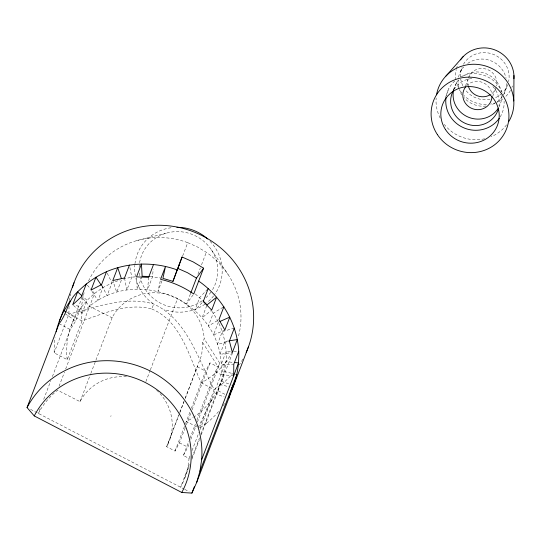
<?xml version="1.0" encoding="UTF-8"?>
<svg xmlns="http://www.w3.org/2000/svg" width="541" height="541" viewBox="0 0 541 541"><rect width="100%" height="100%" fill="white"/><g stroke="black" fill="none" stroke-linecap="round" stroke-linejoin="round"><path stroke-width="0.41" stroke-dasharray="2.71 2.03" d="M84.139 292.749A80.203 76.937 20.9 0 0 81.522 316.904L82.016 320.948L67.24 359.643L54.147 352.854L54.249 344.204A92.917 89.137 20.9 0 1 55.04 337.57M69.018 306.294L68.923 314.152L54.147 352.854M233.671 375.853L221.053 374.575C227.261 301.695 131.876 260.065 82.124 313.225L72.71 304.779M148.619 277.35L147.646 289.543L152.569 276.647L153.157 269.33M90.834 373.439L112.21 317.439A48.906 46.911 20.9 0 1 165.641 294.088A48.906 46.911 20.9 0 1 204.18 338.72L202.699 342.595L201.725 354.842L185.225 398.48M160.237 280.921L157.979 291.261L162.32 279.88M211.835 311.258C220.309 322.984 225.083 337.171 226.104 351.569C227.903 366.683 220.559 380.093 216.752 394.213L224.211 396.959M200.975 433.963L217.57 390.507L221.675 381.317L224.454 371.599L234.544 373.966M40.122 408.705L38.33 413.405A80.203 76.937 20.9 0 1 57.569 390.203L80.061 401.645L80.196 401.287A48.906 46.911 20.9 0 1 127.324 376.881M112.21 317.439L112.075 317.804L89.59 306.355L81.36 296.826M71.169 325.851L82.104 297.219M43.713 399.305L50.895 380.499M52.396 376.577L70.35 329.564L75.672 321.002L80.595 308.106L87.047 300.323L94.513 293.459L102.871 287.616L111.967 282.909L120.163 279.94M82.124 313.225L87.047 300.323L82.651 296.387M59.064 386.281L64.453 372.181M65.65 369.043L94.513 293.459L92.322 290.916M121.367 280.164L116.734 292.302L112.805 280.542M80.061 401.645L90.53 374.223M142.134 276.248L137.204 289.144L136.575 277.702M110.77 416.496L111.074 415.698M206.561 423.245L199.419 428.235L214.195 389.54C198.216 359.65 187.213 319.312 153.705 304.056C125.512 295.602 96.149 307.234 68.923 314.152L82.016 320.948C104.075 313.313 128.136 302.541 151.818 308.992L153.705 304.056A43.977 42.191 20.9 0 1 134.817 265.3M182.655 255.954L187.727 242.666L197.323 246.899L206.304 252.302A80.203 76.937 20.9 0 1 238.026 337.834M145.901 381.561L150.094 370.592M150.391 369.807L177.624 298.497M190.364 294.034L186.598 303.9L193.752 293.979M197.945 274.192L200.332 267.937M201.529 264.813L206.304 252.302M206.736 305.665L202.097 317.804L211.707 310.088M185.178 427.911L179.49 442.808L175.041 451.072L166.689 446.69L178.665 415.326M179.862 412.188L184.055 401.212M185.252 398.075L197.499 366.338M166.689 446.69L179.538 413.378M179.835 412.594L184.028 401.618M218.395 322.125L213.472 335.021L224.88 330.037M175.041 451.072L185.218 424.415M185.522 423.63L190.168 411.376M191.352 408.286L205.58 371.099L210.03 362.828L218.381 367.217L202.699 342.595M186.375 424.773L190.865 413.013M192.062 409.875L210.03 362.828M189.303 464.523L180.626 487.252A80.203 76.937 20.9 0 0 189.039 458.423L183.392 455.461L188.782 441.355M189.979 438.217L195.362 424.117M196.856 420.195L215.413 371.613L219.856 363.342L204.18 338.72M183.392 455.461L187.842 447.191L189.336 443.268M190.838 439.353L196.227 425.24M197.424 422.102L219.856 363.342M189.039 458.423L189.932 456.07M192.028 450.585L198.912 432.563M200.109 429.426L225.982 361.679L233.523 362.416M192.001 457.47L199.48 437.885M184.738 478.061L189.222 466.308M191.913 459.255L199.399 439.664M201.191 434.964L232.61 352.678M445.446 97.583L448.922 88.474M453.534 90.009L455.718 84.281M460.641 71.385L462.285 67.084M465.558 85.749L469.317 75.889M492.743 96.224L495.353 89.393M504.029 93.897L506.491 87.446M500.398 117.012L500.98 115.49A29.342 28.146 20.9 0 0 504.104 101.248M198.101 427.552L212.248 399.062L217.57 390.507L225.327 394.531M67.24 359.643L66.739 355.599A80.203 76.937 20.9 0 1 75.273 316.661L80.595 308.106L75.382 304.502M207.622 289.171L199.73 297.469L194.807 310.372L203.26 301.472M223.176 307.187L213.282 313.171L208.359 326.067L218.956 319.657M151.818 308.992C180.937 321.124 189.316 356.735 201.103 382.744L204.755 380.85A80.203 76.937 20.9 0 0 231.548 353.28M234.3 328.137L222.277 331.619L217.354 344.516L229.377 341.033M136.433 240.704L166.236 233.178M123.213 279.061L131.767 277.175L135.757 276.816M228.174 340.979L224.86 341.486L219.937 354.389L232.373 352.468M230.31 351.461L226.104 351.569L221.174 364.465L233.807 364.147M233.678 351.373L238.737 351.244M150.161 276.552L160.515 277.966M235.321 374.149L236.877 374.514M219.538 384.509L228.85 386.7M221.675 381.317L229.134 384.063M66.814 312.272L75.273 316.661M201.103 382.744L214.195 389.54L221.337 384.543A92.917 89.137 20.9 0 0 232.799 373.486M59.07 323.707L70.35 329.564M196.647 426.802L186.327 421.439L189.979 419.552A80.203 76.937 20.9 0 0 193.286 417.436M30.573 409.381L184.156 489.078M184.86 489.443L189.086 491.641M215.413 371.613L221.053 374.575M197.228 366.717L205.58 371.099M179.49 442.808L187.842 447.191M65.238 313.794L75.672 321.002M195.315 293.986L202.537 300.329M87.378 285.195L91.767 290.28M211.389 249.82L228.059 274.47M101.945 286.223L102.871 287.616L97.941 300.519L91.037 290.057M107.233 273.198L111.967 282.909L107.044 295.805L101.58 284.6M129.914 267.484L131.767 277.175L126.844 290.071L124.518 277.959M156.701 390.149A48.906 46.911 20.9 0 1 166.959 446.311M224.576 403.525A92.917 89.116 20.3 0 1 222.676 406.264M218.557 411.539A92.917 89.116 20.3 0 1 206.547 423.231M212.248 399.062A80.203 76.937 20.9 0 1 193.935 416.989M88.541 280.962A80.203 76.937 20.9 0 1 187.727 242.666M242.835 359.123A92.917 89.137 20.9 0 1 239.359 364.83M69.573 300.525A92.917 89.137 20.9 0 1 70.749 293.952M210.023 241.239A43.977 42.191 20.9 0 1 214.534 294.676M213.587 295.941A43.977 42.191 20.9 0 1 206.905 302.71M204.998 304.15A43.977 42.191 20.9 0 1 163.889 309.344M134.973 263.731A43.977 42.191 20.9 0 1 172.829 227.531M139.132 267.41A39.527 37.917 20.9 0 1 189.884 233.584A39.527 37.917 20.9 0 1 211.822 290.788M210.882 292.154A39.527 37.917 20.9 0 1 205.303 298.301M202.016 300.877A39.527 37.917 20.9 0 1 140.335 278.148M139.781 275.7A39.527 37.917 20.9 0 1 139.301 272.394M496.225 87.365A14.675 14.073 20.9 0 1 491.539 93.87M468.242 85.945A14.675 14.073 20.9 0 1 468.053 79.338M468.445 77.918A14.675 14.073 20.9 0 1 486.095 69.072A14.675 14.073 20.9 0 1 496.618 85.945M466.552 85.789A14.675 14.073 20.9 0 1 481.903 82.198A14.675 14.073 20.9 0 1 491.925 94.432M507.742 84.646A24.453 23.459 20.9 0 1 502.9 92.43M501.805 93.512A24.453 23.459 20.9 0 1 494.575 98.043M490.051 99.355A24.453 23.459 20.9 0 1 465.321 89.799M462.853 85.782A24.453 23.459 20.9 0 1 460.749 79.108M460.506 76.808A24.453 23.459 20.9 0 1 462.136 67.016M463.475 64.271A24.453 23.459 20.9 0 1 493.257 54.31A24.453 23.459 20.9 0 1 508.601 81.698M506.66 83.564A24.453 23.459 20.9 0 1 502.846 95.872M502.406 96.508A24.453 23.459 20.9 0 1 495.617 102.756M494.947 103.142A24.453 23.459 20.9 0 1 490.633 105.028M486.014 106.05A24.453 23.459 20.9 0 1 463.86 97.481M461.953 94.966A24.453 23.459 20.9 0 1 459.208 89.339M458.579 87.094A24.453 23.459 20.9 0 1 458.078 80.176M458.531 77.133A24.453 23.459 20.9 0 1 463.718 66.969M467.755 63.371A24.453 23.459 20.9 0 1 506.092 78.188M510.433 90.415A29.342 28.146 20.9 0 1 505.355 96.832M502.799 98.949A29.342 28.146 20.9 0 1 497.017 102.215M496.239 102.526A29.342 28.146 20.9 0 1 490.579 104.082M486.366 104.487A29.342 28.146 20.9 0 1 464.07 95.561M461.818 93.018A29.342 28.146 20.9 0 1 459.458 89.556M459.045 88.825A29.342 28.146 20.9 0 1 456.232 69.579M456.421 68.788A29.342 28.146 20.9 0 1 458.044 64.142M512.469 85.951A29.342 28.146 20.9 0 1 511.881 87.486M506.565 124.843A39.121 37.532 20.9 0 1 490.978 136.799M484.594 138.794A39.121 37.532 20.9 0 1 444.303 124.43M440.218 118.087A39.121 37.532 20.9 0 1 436.141 98.043M453.608 90.029A24.453 23.459 20.9 0 1 458.795 79.858M462.832 76.267A24.453 23.459 20.9 0 1 501.324 91.848M501.737 95.683A24.453 23.459 20.9 0 1 499.106 106.793M454.021 89.4A24.453 23.459 20.9 0 1 472.854 78.438M492.898 86.546A24.453 23.459 20.9 0 1 499.032 105.989M446.386 95.372A29.342 28.146 20.9 0 1 455.637 80.251M460.459 77.032A29.342 28.146 20.9 0 1 502.129 92.389"/><path stroke-width="0.81" d="M513.815 101.005L513.95 75.456M182.087 257.016L172.951 281.361L162.902 278.358L165.512 266.436L160.589 279.332A92.917 89.137 20.9 0 1 193.752 293.979L203.605 268.18L193.198 261.925L182.087 257.016L177.157 269.912C154.442 261.648 128.744 262.108 106.503 271.704C95.723 276.6 85.918 283.416 77.633 291.883C67.72 300.282 67.145 313.983 59.07 323.707L27.05 407.556L34.252 415.928L181.756 492.472L191.906 493.101L196.667 482.457L199.933 471.258L201.651 459.708L233.671 375.853L233.807 364.147L238.737 351.244C237.134 323.254 221.641 296.955 198.675 281.077M238.737 351.244C239.115 365.107 237.032 379.261 230.892 391.799M228.681 398.609L231.961 387.43L236.877 374.514M172.951 281.361L177.157 269.912M233.671 375.853L238.554 362.91L234.361 362.497M59.233 321.455L74.016 282.76M86.283 283.924L81.36 296.826L72.71 304.779L77.633 291.883L82.029 295.819M106.503 271.704L101.58 284.6L91.037 290.057L95.96 277.161L101.485 285.526M129.448 265.056L124.518 277.959L112.805 280.542L117.728 267.646L121.394 278.622M153.543 264.448L148.619 277.35L136.528 276.884L141.451 263.988L142.134 276.248L149.357 276.525M178.773 266.118L179.666 263.771M190.655 293.276L196.451 278.101L203.605 268.18M208.184 288.576L203.26 301.472L211.707 310.088L216.637 297.185L207.027 304.901L203.098 300.904M223.879 306.761L218.956 319.657L224.88 330.037L229.803 317.134L219.916 321.462M234.3 328.137L229.377 341.033L232.373 352.468L237.296 339.572L229.005 340.85M199.933 471.258L231.961 387.43M191.906 493.101L194.314 486.812M196.667 482.457L248.387 347.011M56.149 331.843A92.917 89.137 20.9 0 1 63.994 310.811L70.161 300.897M445.987 76.011L463.076 56.704M232.116 385.165L233.611 385.713M177.881 268.464L187.477 272.698L196.451 278.101M63.994 310.811L66.11 311.907M34.252 415.928A83.145 79.764 20.9 0 1 145.914 382.852A83.145 79.764 20.9 0 1 181.756 492.472M27.05 407.556A92.917 89.137 20.9 0 1 134.445 364.735A92.917 89.137 20.9 0 1 201.651 459.708M72.426 287.501A92.917 89.137 20.9 0 1 192.346 231.365A92.917 89.137 20.9 0 1 246.189 352.414M176.907 227.321A43.977 42.191 20.9 0 1 207.67 238.973M491.992 96.643A14.675 14.073 20.9 0 1 472.557 108.748A14.675 14.073 20.9 0 1 465.591 86.918M490.302 94.709A14.675 14.073 20.9 0 1 468.459 86.661M460.479 59.889A29.342 28.146 20.9 0 1 494.102 49.623A29.342 28.146 20.9 0 1 513.936 78.743M436.546 94.776A39.121 37.532 20.9 0 1 487.887 66.759A39.121 37.532 20.9 0 1 508.858 121.421M498.342 108.119A24.453 23.459 20.9 0 1 468.952 117.411A24.453 23.459 20.9 0 1 453.459 90.773M498.579 108.234A24.453 23.459 20.9 0 1 466.491 123.862A24.453 23.459 20.9 0 1 453.257 90.726M499.269 118.283A29.342 28.146 20.9 0 1 464.841 128.258A29.342 28.146 20.9 0 1 445.967 97.793M437.405 134.608A39.121 37.532 20.9 0 0 504.726 132.897A39.121 37.532 20.9 0 0 467.931 77.167A39.121 37.532 20.9 0 0 437.405 134.608M445.561 129.671A29.342 28.146 20.9 0 0 496.056 128.393A29.342 28.146 20.9 0 0 468.452 86.587A29.342 28.146 20.9 0 0 445.561 129.671"/></g></svg>
